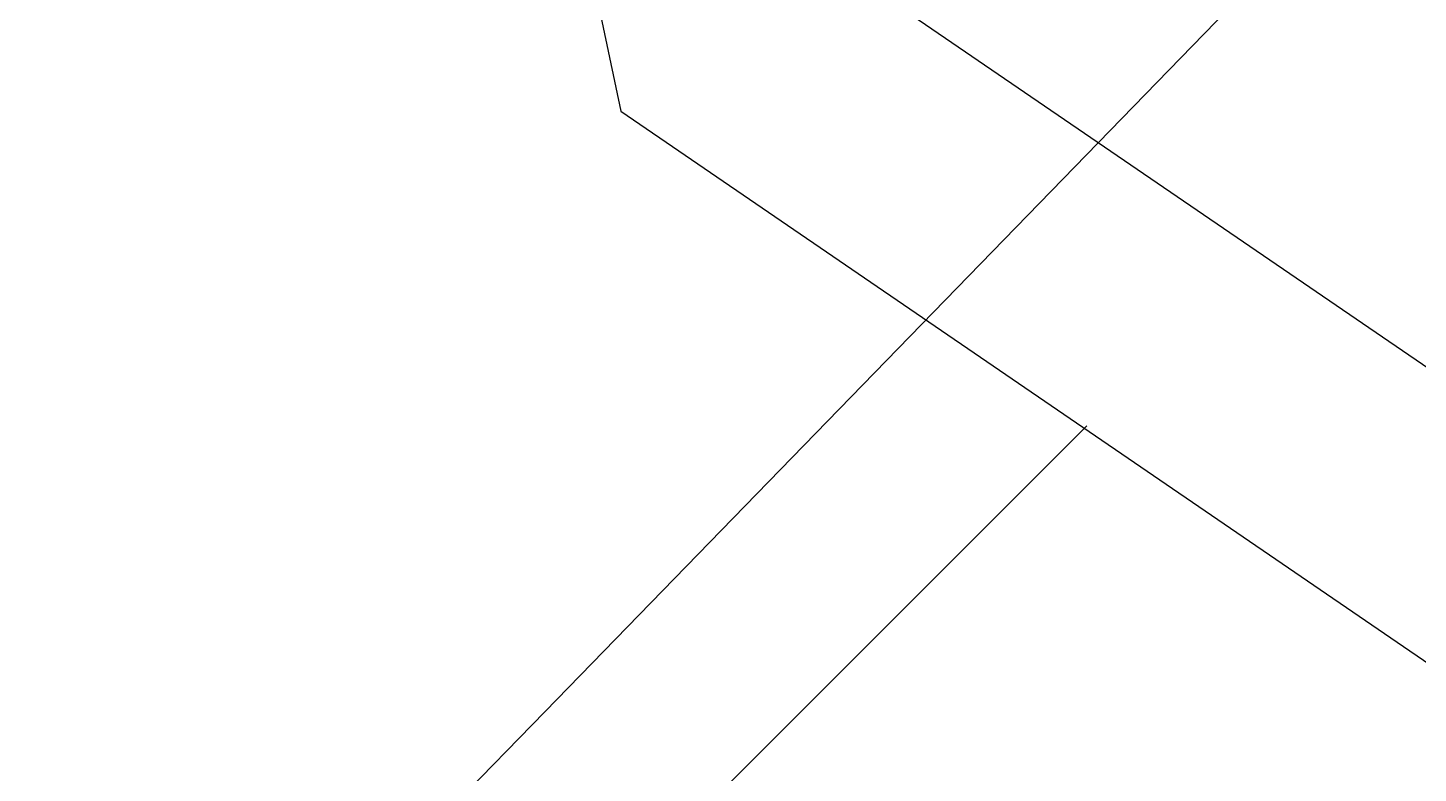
# Model space of a CAD drawing. Extents: x 363066 to 375462, y 6077936 to 6083550.
# Drawn here: x 373266.89 to 373295.4, y 6080055.25 to 6080070.55 of the extents above; entities that cross this region are included whole.
import ezdxf

# ---------------------------------------------------------------- set-up
doc = ezdxf.new("R2010")
doc.units = 0
doc.header["$LTSCALE"] = 5
doc.header["$PDMODE"] = 35
doc.header["$PDSIZE"] = 15
for name, color, linetype in [('P-PROPOSED', 10, 'Continuous'), ('T-CREEK', 160, 'Continuous'), ('T-WATER', 160, 'Continuous')]:
    doc.layers.add(name, color=color, linetype=linetype)
doc.layers.add('Waypoints_00892-25_-RF_wi', color=7, linetype='Continuous', plot=False)
doc.styles.add('foc-LtypeFont', font='ARIALN.TTF', dxfattribs={"height": 7.35})
doc.linetypes.add('foc-TOPO-flowdirection-NOLINE', pattern='A,0,[">",foc-LtypeFont,S=0.3,R=0,X=0,Y=-0.945],-20,[">",foc-LtypeFont,S=0.3,R=0,X=0,Y=-0.945],0', length=20)

msp = doc.modelspace()

# ---------------------------------------------------------------- linework, layer by layer
at = {"layer": 'P-PROPOSED', "flags": 128}
for points in [[(374158.259, 6079483.691), (373758.351, 6079760.129), (373629.955, 6079842.452), (373378.083, 6080013.374), (373317.61, 6080059.87), (373302.94, 6080058.541), (373283.527, 6080071.832), (373279.906, 6080088.915), (373272.01, 6080095.905), (373260.93, 6080100.881), (373251.099, 6080103.033), (373205.097, 6080131.519), (372969.495, 6080293.207), (372547.571, 6080584.796), (372482.183, 6080635.692), (372439.499, 6080673.336), (372428.741, 6080689.482), (372415.352, 6080701.985), (372402.149, 6080707.407), (371653.585, 6081416.865)], [(371650.152, 6081413.232), (372399.388, 6080703.137), (372412.608, 6080697.708), (372424.904, 6080686.226), (372435.702, 6080670.02), (372478.992, 6080631.842), (372544.613, 6080580.765), (372966.66, 6080289.09), (373202.366, 6080127.331), (373249.194, 6080098.333), (373259.356, 6080096.108), (373269.268, 6080091.658), (373275.358, 6080086.266), (373279.052, 6080068.838), (373301.6, 6080053.401), (373316.114, 6080054.715), (373375.153, 6080009.321), (373617.276, 6079845.015), (373755.58, 6079755.968), (374156.942, 6079478.525)]]:
    msp.add_lwpolyline(points, dxfattribs=at)
at = {"layer": 'T-CREEK', "linetype": 'foc-TOPO-flowdirection-NOLINE', "flags": 128}
msp.add_lwpolyline([(372773.587, 6079134.926), (372811.93, 6079136.324), (372857.81, 6079140.523), (372916.193, 6079185.662), (372948.056, 6079204.342), (372984.109, 6079219.695), (373002.448, 6079251.747), (373005.41, 6079284.722), (373006.295, 6079294.586), (373006.67, 6079298.758), (373004.133, 6079342.717), (372984.77, 6079373.567), (372951.623, 6079390.878), (372920.948, 6079411.011), (372910.67, 6079446.525), (372930.527, 6079476.372), (372956.389, 6079500.517), (372988.49, 6079519.087), (373017.272, 6079541.525), (373027.445, 6079581.349), (373018.559, 6079623.427), (372997.341, 6079652.88), (373014.233, 6079681.017), (373045.787, 6079700.338), (373073.913, 6079723.24), (373065.437, 6079762.612), (373033.599, 6079784.082), (373002.674, 6079800.081), (372972.053, 6079820.454), (372920.68, 6079870.526), (372905.848, 6079902.683), (372906.73, 6079912.683), (372914.864, 6079943.028), (372947.27, 6079961.076), (372996.998, 6079961.413), (373033.607, 6079971.459), (373037.203, 6079972.445), (373068.36, 6079960.202), (373082.943, 6079924.374), (373081.632, 6079880.198), (373112.853, 6079895.804), (373134.569, 6079924.047), (373152.841, 6079956.508), (373161.402, 6079997.414), (373188.221, 6080020.818), (373230.658, 6080029.243), (373266.289, 6080045.065), (373277.493, 6080056.508), (373291.819, 6080071.259), (373308.36, 6080104.686), (373332.349, 6080131.205), (373369.188, 6080123.031), (373398.535, 6080141.074), (373392.299, 6080185.847), (373390.133, 6080230.242), (373415.322, 6080255.668), (373445.303, 6080277.138), (373480.828, 6080292.36), (373507.988, 6080316.419), (373520.32, 6080354.287), (373555.153, 6080349.251), (373574.431, 6080316.81), (373590.055, 6080281.822), (373615.665, 6080256.224), (373643.184, 6080277.171), (373656.95, 6080314.073), (373653.505, 6080357.67), (373637.571, 6080393.42), (373641.296, 6080434.76), (373660.43, 6080465.412), (373683.68, 6080493.506), (373685.327, 6080546.196), (373681.452, 6080556.458), (373664.741, 6080579.344), (373648.51, 6080595.48), (373639.22, 6080609.652), (373645.387, 6080645.372), (373649.973, 6080651.969), (373681.078, 6080671.696), (373731.195, 6080674.161), (373763.908, 6080693.803), (373771.063, 6080710.97), (373759.381, 6080738.474), (373774.253, 6080764.028), (373802.582, 6080788.634), (373805.976, 6080795.252), (373792.95, 6080824.27), (373784.262, 6080828.596), (373750.794, 6080837.403), (373719.889, 6080859.88), (373719.572, 6080882.541)], dxfattribs=at)
at = {"layer": 'T-WATER'}
msp.add_lwpolyline([(372947.27, 6079961.076), (372996.998, 6079961.413), (373033.607, 6079971.459), (373037.203, 6079972.445), (373068.36, 6079960.202), (373082.943, 6079924.374), (373081.632, 6079880.198), (373112.853, 6079895.804), (373134.569, 6079924.047), (373152.841, 6079956.508), (373161.402, 6079997.414), (373188.221, 6080020.818), (373230.658, 6080029.243), (373266.289, 6080045.065), (373277.493, 6080056.508), (373291.819, 6080071.259), (373308.36, 6080104.686), (373332.349, 6080131.205)], dxfattribs=at)
at = {"layer": 'Waypoints_00892-25_-RF_wi', "color": 1}
msp.add_point((373273.608, 6080047.379), dxfattribs=at)

doc.saveas('drawing.dxf')
